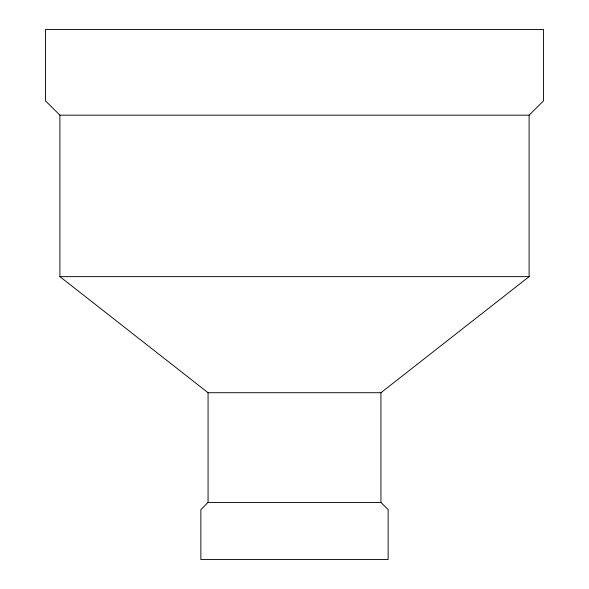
<?xml version="1.0" encoding="UTF-8"?>
<svg xmlns="http://www.w3.org/2000/svg" width="589" height="589" viewBox="0 0 589 589"><rect width="100%" height="100%" fill="white"/><g stroke="black" fill="none" stroke-linecap="round" stroke-linejoin="round"><path stroke-width="0.88" d="M529.106 115.172L543.514 100.881L543.514 29.45L45.486 29.45L45.486 100.881L59.894 115.172L529.106 115.172L529.106 276.639L380.936 392.716L208.064 392.716L59.894 276.639L59.894 115.172M208.064 502.461L200.864 509.603L200.864 559.55L388.136 559.55L388.136 509.603L380.936 502.461L208.064 502.461L208.064 392.716M59.894 276.639L529.106 276.639M380.936 392.716L380.936 502.461"/></g></svg>
